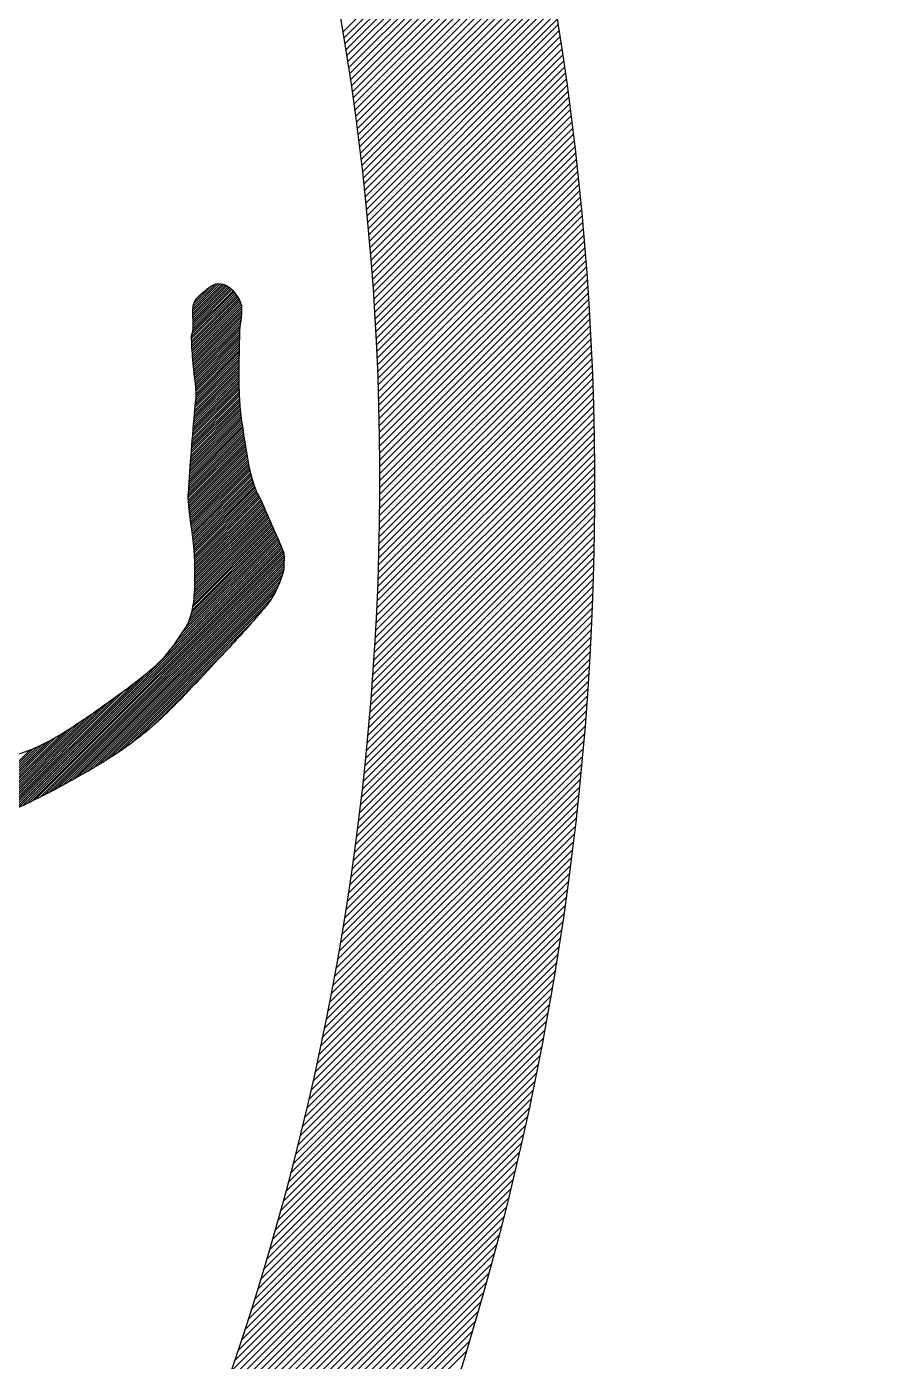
# Model space of a CAD drawing. Header units: inches. Extents: x -1128 to 651, y 96 to 845.
# Drawn here: x 289.971 to 290.823, y 664.497 to 665.83 of the extents above; entities that cross this region are included whole.
import ezdxf

# ---------------------------------------------------------------- set-up
doc = ezdxf.new("R2010")
doc.units = ezdxf.units.IN
doc.header["$MEASUREMENT"] = 0
doc.layers.add('Cables', color=7, linetype='Continuous', lineweight=0)
doc.layers.add('ONDOCS', color=7, linetype='Continuous', lineweight=0)

# ---------------------------------------------------------------- blocks, each defined once
blk = doc.blocks.new('TEG BORDER A2')
at = {"layer": 'ONDOCS', "color": 7, "linetype": 'Continuous', "lineweight": -3, "ltscale": 100}
for p, q in [((585.4554, 55.0591), (585.8265, 55.4301)), ((585.4574, 55.0469), (585.829, 55.4185)), ((585.4594, 55.0348), (585.8316, 55.4069)), ((585.4614, 55.0226), (585.8341, 55.3953)), ((585.4633, 55.0104), (585.8366, 55.3836)), ((585.4652, 54.9981), (585.839, 55.372)), ((585.4671, 54.9859), (585.8415, 55.3603)), ((585.4689, 54.9736), (585.8439, 55.3486)), ((585.4707, 54.9613), (585.8463, 55.3368)), ((585.4725, 54.9489), (585.8487, 55.3251)), ((585.4743, 54.9366), (585.8511, 55.3133)), ((585.4761, 54.9242), (585.8534, 55.3015)), ((585.4778, 54.9118), (585.8558, 55.2897)), ((585.4795, 54.8993), (585.8581, 55.2779)), ((585.4812, 54.8869), (585.8604, 55.266)), ((585.4829, 54.8744), (585.8626, 55.2542)), ((585.4845, 54.8619), (585.8649, 55.2423)), ((585.4861, 54.8493), (585.8671, 55.2303)), ((585.4877, 54.8368), (585.8693, 55.2184)), ((585.4892, 54.8242), (585.8715, 55.2064)), ((585.4908, 54.8116), (585.8737, 55.1945)), ((585.4923, 54.7989), (585.8758, 55.1825)), ((585.4937, 54.7863), (585.8779, 55.1705)), ((585.4952, 54.7736), (585.88, 55.1584)), ((585.4966, 54.7608), (585.8821, 55.1463)), ((585.498, 54.7481), (585.8842, 55.1343)), ((585.4994, 54.7353), (585.8862, 55.1222)), ((585.5007, 54.7225), (585.8882, 55.11)), ((585.502, 54.7097), (585.8902, 55.0979)), ((585.5033, 54.6968), (585.8922, 55.0857)), ((585.5046, 54.684), (585.8941, 55.0735)), ((585.5058, 54.6711), (585.896, 55.0613)), ((585.507, 54.6581), (585.8979, 55.0491)), ((585.5082, 54.6452), (585.8998, 55.0368)), ((585.5093, 54.6322), (585.9017, 55.0245)), ((585.5105, 54.6191), (585.9035, 55.0122)), ((585.5116, 54.6061), (585.9053, 54.9999)), ((585.5126, 54.593), (585.9071, 54.9875)), ((585.5137, 54.5799), (585.9089, 54.9751)), ((585.5147, 54.5668), (585.9106, 54.9628)), ((585.5156, 54.5536), (585.9124, 54.9503)), ((585.5166, 54.5404), (585.9141, 54.9379)), ((585.5175, 54.5272), (585.9157, 54.9254)), ((585.5184, 54.514), (585.9174, 54.9129)), ((585.5193, 54.5007), (585.919, 54.9004)), ((585.5201, 54.4874), (585.9206, 54.8879)), ((585.5209, 54.474), (585.9222, 54.8753)), ((585.5217, 54.4606), (585.9238, 54.8627)), ((585.5224, 54.4472), (585.9253, 54.8501)), ((585.5231, 54.4338), (585.9268, 54.8375)), ((585.5238, 54.4204), (585.9283, 54.8248)), ((585.5245, 54.4069), (585.9298, 54.8122)), ((585.5251, 54.3933), (585.9312, 54.7995)), ((585.5257, 54.3798), (585.9326, 54.7867)), ((585.5262, 54.3662), (585.934, 54.774)), ((585.5267, 54.3526), (585.9354, 54.7612)), ((585.5272, 54.3389), (585.9367, 54.7484)), ((585.5277, 54.3252), (585.938, 54.7356)), ((585.5281, 54.3115), (585.9393, 54.7227)), ((585.5285, 54.2978), (585.9406, 54.7098)), ((585.5288, 54.284), (585.9418, 54.6969)), ((585.5292, 54.2702), (585.943, 54.684)), ((585.5295, 54.2563), (585.9442, 54.671)), ((585.5297, 54.2424), (585.9453, 54.658)), ((585.5299, 54.2285), (585.9465, 54.645)), ((585.5301, 54.2146), (585.9476, 54.632)), ((585.5303, 54.2006), (585.9487, 54.6189)), ((585.5304, 54.1865), (585.9497, 54.6059)), ((585.5305, 54.1725), (585.9508, 54.5927)), ((585.5306, 54.1584), (585.9518, 54.5796)), ((585.5306, 54.1443), (585.9527, 54.5664)), ((585.1496, 54.4897), (585.2058, 54.5459)), ((585.1496, 54.4852), (585.2096, 54.5452)), ((585.1498, 54.4809), (585.213, 54.5442)), ((585.1499, 54.4944), (585.2016, 54.5462)), ((585.15, 54.4767), (585.2162, 54.5429)), ((585.1503, 54.4725), (585.2193, 54.5415)), ((585.1505, 54.4683), (585.2221, 54.5399)), ((585.1506, 54.4996), (585.1965, 54.5456)), ((585.1507, 54.464), (585.2247, 54.538)), ((585.1508, 54.4596), (585.2272, 54.5361)), ((585.1521, 54.5056), (585.1885, 54.542)), ((585.5305, 54.1301), (585.9537, 54.5532)), ((585.5305, 54.1159), (585.9546, 54.54)), ((585.1475, 54.4385), (585.2357, 54.5266)), ((585.1475, 54.434), (585.2375, 54.524)), ((585.1476, 54.4296), (585.2393, 54.5213)), ((585.1477, 54.4253), (585.2411, 54.5186)), ((585.1479, 54.421), (585.2428, 54.5159)), ((585.1481, 54.4167), (585.2445, 54.5131)), ((585.1482, 54.4436), (585.2338, 54.5292)), ((585.1483, 54.4125), (585.246, 54.5101)), ((585.1499, 54.4498), (585.2318, 54.5316)), ((585.1505, 54.4549), (585.2296, 54.5339)), ((585.1561, 54.514), (585.169, 54.527)), ((585.5303, 54.0874), (585.9564, 54.5135)), ((585.5304, 54.1017), (585.9555, 54.5268)), ((585.1486, 54.4082), (585.2473, 54.507)), ((585.1488, 54.404), (585.2484, 54.5036)), ((585.1491, 54.3999), (585.2491, 54.4998)), ((585.1494, 54.3957), (585.2493, 54.4956)), ((585.1497, 54.3915), (585.2492, 54.491)), ((585.15, 54.3874), (585.249, 54.4863)), ((585.1504, 54.3833), (585.2486, 54.4814)), ((585.5299, 54.0587), (585.958, 54.4869)), ((585.5301, 54.0731), (585.9572, 54.5002)), ((585.1508, 54.3792), (585.248, 54.4764)), ((585.1513, 54.3752), (585.2474, 54.4713)), ((585.1517, 54.3712), (585.2468, 54.4662)), ((585.1522, 54.3672), (585.2461, 54.4611)), ((585.1527, 54.3632), (585.2456, 54.4561)), ((585.5294, 54.0299), (585.9595, 54.4601)), ((585.5297, 54.0444), (585.9588, 54.4735)), ((585.1532, 54.3593), (585.2452, 54.4512)), ((585.1537, 54.3553), (585.2449, 54.4465)), ((585.1542, 54.3513), (585.2448, 54.4419)), ((585.1546, 54.3473), (585.2447, 54.4374)), ((585.1551, 54.3432), (585.2446, 54.4328)), ((585.1555, 54.3392), (585.2445, 54.4282)), ((585.5287, 54.001), (585.961, 54.4332)), ((585.5291, 54.0155), (585.9603, 54.4467)), ((585.1558, 54.335), (585.2444, 54.4237)), ((585.1561, 54.3308), (585.2443, 54.4191)), ((585.1563, 54.3266), (585.2442, 54.4145)), ((585.1563, 54.3132), (585.2439, 54.4008)), ((585.1564, 54.3222), (585.2441, 54.41)), ((585.1564, 54.3178), (585.244, 54.4054)), ((585.5279, 53.9719), (585.9623, 54.4063)), ((585.5283, 53.9864), (585.9616, 54.4198)), ((585.1535, 54.2835), (585.2435, 54.3736)), ((585.1539, 54.2884), (585.2436, 54.3781)), ((585.1543, 54.2933), (585.2436, 54.3826)), ((585.1549, 54.2983), (585.2437, 54.3872)), ((585.1555, 54.3034), (585.2438, 54.3917)), ((585.156, 54.3084), (585.2439, 54.3963)), ((585.5269, 53.9426), (585.9635, 54.3792)), ((585.5274, 53.9573), (585.9629, 54.3927)), ((585.151, 54.2543), (585.2436, 54.3468)), ((585.1514, 54.2592), (585.2435, 54.3512)), ((585.1518, 54.264), (585.2435, 54.3557)), ((585.1522, 54.2689), (585.2435, 54.3601)), ((585.1527, 54.2738), (585.2435, 54.3646)), ((585.1531, 54.2787), (585.2435, 54.3691)), ((585.5257, 53.9132), (585.9645, 54.352)), ((585.5263, 53.9279), (585.964, 54.3656)), ((585.1487, 54.2251), (585.2443, 54.3207)), ((585.1491, 54.23), (585.2441, 54.325)), ((585.1494, 54.2348), (585.2439, 54.3293)), ((585.1498, 54.2397), (585.2438, 54.3337)), ((585.1502, 54.2446), (585.2437, 54.338)), ((585.1506, 54.2494), (585.2436, 54.3424)), ((585.5244, 53.8836), (585.9655, 54.3246)), ((585.5251, 53.8984), (585.965, 54.3383)), ((585.146, 54.1912), (585.2463, 54.2914)), ((585.1464, 54.196), (585.2459, 54.2955)), ((585.1467, 54.2008), (585.2455, 54.2996)), ((585.1471, 54.2057), (585.2452, 54.3038)), ((585.1475, 54.2105), (585.2449, 54.308)), ((585.1479, 54.2154), (585.2447, 54.3122)), ((585.1483, 54.2202), (585.2445, 54.3164)), ((585.523, 53.8538), (585.9663, 54.2972)), ((585.5237, 53.8687), (585.9659, 54.3109)), ((585.1435, 54.1574), (585.2496, 54.2635)), ((585.1438, 54.1622), (585.2491, 54.2674)), ((585.1442, 54.167), (585.2486, 54.2714)), ((585.1445, 54.1718), (585.2481, 54.2753)), ((585.1449, 54.1766), (585.2476, 54.2793)), ((585.1453, 54.1815), (585.2471, 54.2833)), ((585.1456, 54.1863), (585.2467, 54.2874)), ((585.5213, 53.8239), (585.967, 54.2696)), ((585.5222, 53.8389), (585.9667, 54.2834)), ((585.1412, 54.1238), (585.2538, 54.2364)), ((585.1415, 54.1286), (585.2531, 54.2402)), ((585.1418, 54.1333), (585.2525, 54.2441)), ((585.1421, 54.1381), (585.2519, 54.2479)), ((585.1425, 54.1429), (585.2513, 54.2518)), ((585.1428, 54.1477), (585.2508, 54.2557)), ((585.1431, 54.1525), (585.2502, 54.2596)), ((585.5195, 53.7938), (585.9676, 54.2419)), ((585.5204, 53.8089), (585.9673, 54.2558)), ((585.1407, 54.1143), (585.255, 54.2287)), ((585.1407, 54.1099), (585.2556, 54.2248)), ((585.1408, 54.1055), (585.2563, 54.221)), ((585.1409, 54.119), (585.2544, 54.2325)), ((585.141, 54.1013), (585.2569, 54.2171)), ((585.1413, 54.0971), (585.2575, 54.2133)), ((585.1417, 54.093), (585.2581, 54.2094)), ((585.5175, 53.7635), (585.9681, 54.2141)), ((585.5185, 53.7787), (585.9679, 54.228)), ((585.142, 54.0889), (585.2587, 54.2056)), ((585.1425, 54.0848), (585.2593, 54.2017)), ((585.1429, 54.0808), (585.26, 54.1979)), ((585.1434, 54.0768), (585.2606, 54.194)), ((585.1439, 54.0729), (585.2612, 54.1902)), ((585.1444, 54.0689), (585.2619, 54.1864)), ((585.145, 54.065), (585.2626, 54.1826)), ((585.5154, 53.7331), (585.9684, 54.1862)), ((585.5165, 53.7483), (585.9683, 54.2001)), ((585.1455, 54.0611), (585.2633, 54.1789)), ((585.1461, 54.0572), (585.264, 54.1751)), ((585.1467, 54.0533), (585.2648, 54.1714)), ((585.1472, 54.0494), (585.2656, 54.1677)), ((585.1478, 54.0455), (585.2664, 54.1641)), ((585.1483, 54.0416), (585.2672, 54.1605)), ((585.1489, 54.0376), (585.2681, 54.1569)), ((585.513, 53.7024), (585.9686, 54.1581)), ((585.5142, 53.7178), (585.9685, 54.1721)), ((585.1494, 54.0337), (585.269, 54.1533)), ((585.1499, 54.0297), (585.27, 54.1498)), ((585.1504, 54.0258), (585.271, 54.1463)), ((585.1509, 54.0217), (585.272, 54.1429)), ((585.1513, 54.0177), (585.2731, 54.1395)), ((585.1517, 54.0136), (585.2742, 54.1361)), ((585.152, 54.0095), (585.2754, 54.1328)), ((585.1524, 54.0054), (585.2766, 54.1296)), ((585.5105, 53.6716), (585.9687, 54.1299)), ((585.5118, 53.6871), (585.9687, 54.144)), ((585.1527, 54.0012), (585.2778, 54.1263)), ((585.1529, 53.997), (585.2791, 54.1232)), ((585.1532, 53.9927), (585.2806, 54.1202)), ((585.1534, 53.9885), (585.2821, 54.1172)), ((585.1535, 53.9842), (585.2837, 54.1143)), ((585.1537, 53.9799), (585.2852, 54.1114)), ((585.1538, 53.9756), (585.2868, 54.1085)), ((585.154, 53.9712), (585.2883, 54.1055)), ((585.1541, 53.9668), (585.2896, 54.1024)), ((585.5077, 53.6406), (585.9687, 54.1015)), ((585.5091, 53.6561), (585.9687, 54.1157)), ((585.154, 53.9266), (585.3019, 54.0745)), ((585.1541, 53.9624), (585.291, 54.0993)), ((585.1541, 53.9311), (585.3006, 54.0776)), ((585.1542, 53.958), (585.2924, 54.0962)), ((585.1542, 53.9536), (585.2937, 54.0931)), ((585.1542, 53.9491), (585.2951, 54.09)), ((585.1542, 53.9447), (585.2965, 54.0869)), ((585.1542, 53.9402), (585.2979, 54.0838)), ((585.1542, 53.9357), (585.2992, 54.0807)), ((585.5048, 53.6094), (585.9685, 54.0731)), ((585.5063, 53.625), (585.9686, 54.0873)), ((585.1489, 53.8812), (585.3142, 54.0466)), ((585.15, 53.8868), (585.3129, 54.0497)), ((585.151, 53.8922), (585.3115, 54.0528)), ((585.1517, 53.8975), (585.3101, 54.0559)), ((585.1524, 53.9026), (585.3088, 54.059)), ((585.1529, 53.9076), (585.3074, 54.0621)), ((585.1533, 53.9125), (585.306, 54.0652)), ((585.1536, 53.9172), (585.3047, 54.0683)), ((585.1539, 53.9219), (585.3033, 54.0714)), ((585.5033, 53.5937), (585.9683, 54.0588)), ((584.7783, 53.4704), (585.3265, 54.0186)), ((585.1078, 53.8044), (585.3251, 54.0217)), ((585.1189, 53.8199), (585.3238, 54.0248)), ((585.1284, 53.8339), (585.3224, 54.0279)), ((585.1366, 53.8466), (585.3211, 54.031)), ((585.1413, 53.8558), (585.3197, 54.0342)), ((585.1439, 53.8629), (585.3183, 54.0373)), ((585.1459, 53.8693), (585.317, 54.0404)), ((585.1475, 53.8754), (585.3156, 54.0435)), ((585.5001, 53.5623), (585.9679, 54.0301)), ((585.5017, 53.578), (585.9681, 54.0444)), ((584.7864, 53.474), (585.3278, 54.0154)), ((584.7946, 53.4778), (585.3291, 54.0123)), ((584.8029, 53.4816), (585.3304, 54.0091)), ((584.8114, 53.4857), (585.3317, 54.006)), ((584.8201, 53.4898), (585.333, 54.0028)), ((584.8289, 53.4942), (585.3342, 53.9995)), ((584.8378, 53.4986), (585.335, 53.9959)), ((584.8469, 53.5032), (585.3355, 53.9919)), ((585.4967, 53.5306), (585.9674, 54.0013)), ((585.4984, 53.5464), (585.9677, 54.0157)), ((584.8561, 53.508), (585.3357, 53.9876)), ((584.8655, 53.5129), (585.3357, 53.9831)), ((584.875, 53.518), (585.3356, 53.9785)), ((584.8847, 53.5232), (585.3355, 53.974)), ((584.8945, 53.5285), (585.3354, 53.9694)), ((584.9044, 53.534), (585.3351, 53.9646)), ((585.4931, 53.4986), (585.9667, 53.9723)), ((585.4949, 53.5146), (585.9671, 53.9868)), ((584.9145, 53.5396), (585.3343, 53.9593)), ((584.9247, 53.5454), (585.3327, 53.9533)), ((584.9352, 53.5514), (585.3306, 53.9467)), ((584.946, 53.5577), (585.328, 53.9397)), ((585.4892, 53.4665), (585.9659, 53.9432)), ((585.4912, 53.4826), (585.9663, 53.9578)), ((584.9571, 53.5643), (585.325, 53.9322)), ((584.9687, 53.5714), (585.3213, 53.924)), ((584.9808, 53.5791), (585.3165, 53.9147)), ((585.4852, 53.4342), (585.9649, 53.914)), ((585.4872, 53.4504), (585.9654, 53.9286)), ((584.9936, 53.5874), (585.3097, 53.9035)), ((585.0075, 53.5968), (585.2975, 53.8868)), ((585.4809, 53.4016), (585.9638, 53.8846)), ((585.4831, 53.4179), (585.9644, 53.8993)), ((585.4787, 53.3853), (585.9632, 53.8698)), ((585.023, 53.6078), (585.2696, 53.8545)), ((585.4741, 53.3524), (585.9619, 53.8402)), ((585.4764, 53.3689), (585.9626, 53.855)), ((585.0414, 53.6218), (585.2281, 53.8085)), ((585.4692, 53.3193), (585.9604, 53.8104)), ((585.4717, 53.3359), (585.9612, 53.8253)), ((585.4641, 53.2859), (585.9587, 53.7805)), ((585.4667, 53.3026), (585.9596, 53.7955)), ((584.7704, 53.467), (585.0528, 53.7494)), ((585.4588, 53.2523), (585.9569, 53.7504)), ((585.4615, 53.2691), (585.9579, 53.7655)), ((584.7627, 53.4637), (585.0307, 53.7318)), ((585.0666, 53.6426), (585.1668, 53.7427)), ((585.4532, 53.2184), (585.955, 53.7201)), ((585.456, 53.2354), (585.956, 53.7353)), ((584.7408, 53.4552), (584.9793, 53.6938)), ((584.7479, 53.4579), (584.9954, 53.7054)), ((584.7552, 53.4607), (585.0123, 53.7178)), ((585.4503, 53.2014), (585.9539, 53.7049)), ((584.7272, 53.4506), (584.9483, 53.6717)), ((584.7339, 53.4528), (584.9636, 53.6825)), ((585.4444, 53.1671), (585.9517, 53.6744)), ((585.4474, 53.1843), (585.9528, 53.6897)), ((584.7084, 53.4452), (584.9067, 53.6435)), ((584.7145, 53.4468), (584.9198, 53.6521)), ((584.7208, 53.4486), (584.9337, 53.6616)), ((585.4381, 53.1326), (585.9493, 53.6438)), ((585.4413, 53.1499), (585.9505, 53.6591)), ((584.6799, 53.4391), (584.8516, 53.6107)), ((584.6854, 53.4401), (584.8612, 53.6159)), ((584.691, 53.4412), (584.8716, 53.6218)), ((584.6966, 53.4424), (584.8827, 53.6284)), ((584.7024, 53.4437), (584.8943, 53.6356)), ((585.4316, 53.0978), (585.9468, 53.6129)), ((585.4349, 53.1152), (585.9481, 53.6284)), ((584.6585, 53.4355), (584.8185, 53.5955)), ((584.6638, 53.4363), (584.8261, 53.5986)), ((584.6691, 53.4372), (584.8341, 53.6022)), ((584.6745, 53.4381), (584.8426, 53.6062)), ((585.4282, 53.0803), (585.9454, 53.5974)), ((585.4213, 53.045), (585.9426, 53.5663)), ((585.4248, 53.0627), (585.944, 53.5819)), ((585.414, 53.0095), (585.9396, 53.5351)), ((585.4177, 53.0273), (585.9411, 53.5507)), ((585.4065, 52.9737), (585.9364, 53.5036)), ((585.4103, 52.9916), (585.938, 53.5193)), ((585.4026, 52.9556), (585.9347, 53.4878)), ((585.3945, 52.9193), (585.9313, 53.456)), ((585.3986, 52.9375), (585.933, 53.4719)), ((585.3862, 52.8827), (585.9276, 53.4241)), ((585.3904, 52.901), (585.9295, 53.4401)), ((585.3819, 52.8642), (585.9257, 53.408)), ((585.373, 52.827), (585.9217, 53.3758)), ((585.3775, 52.8457), (585.9237, 53.3919)), ((585.3638, 52.7895), (585.9176, 53.3433)), ((585.3684, 52.8083), (585.9197, 53.3596)), ((585.359, 52.7706), (585.9154, 53.327)), ((585.3492, 52.7325), (585.9109, 53.2943)), ((585.3542, 52.7516), (585.9132, 53.3107)), ((585.339, 52.6941), (585.9063, 53.2613)), ((585.3442, 52.7134), (585.9086, 53.2778)), ((585.3338, 52.6747), (585.9038, 53.2448)), ((585.323, 52.6356), (585.8988, 53.2114)), ((585.3284, 52.6552), (585.9014, 53.2281)), ((585.3117, 52.5961), (585.8936, 53.1779)), ((585.3174, 52.6159), (585.8962, 53.1947)), ((585.3059, 52.5761), (585.8909, 53.1611)), ((585.294, 52.536), (585.8853, 53.1272)), ((585.3, 52.5561), (585.8881, 53.1442)), ((585.2879, 52.5157), (585.8824, 53.1102)), ((585.2753, 52.4748), (585.8764, 53.0759)), ((585.2816, 52.4953), (585.8794, 53.0931)), ((585.2621, 52.4333), (585.8702, 53.0414)), ((585.2688, 52.4541), (585.8734, 53.0587)), ((585.2554, 52.4124), (585.867, 53.0241)), ((585.2414, 52.3702), (585.8604, 52.9892)), ((585.2485, 52.3914), (585.8638, 53.0067)), ((585.2342, 52.3489), (585.8571, 52.9717)), ((585.2194, 52.3058), (585.8501, 52.9364)), ((585.2269, 52.3274), (585.8536, 52.9541)), ((585.2118, 52.284), (585.8465, 52.9187)), ((585.196, 52.24), (585.8391, 52.883)), ((585.204, 52.2621), (585.8428, 52.9009)), ((585.1879, 52.2177), (585.8352, 52.865)), ((585.1712, 52.1727), (585.8274, 52.8289)), ((585.1796, 52.1953), (585.8314, 52.847)), ((585.1625, 52.1499), (585.8234, 52.8107)), ((585.1447, 52.1038), (585.8151, 52.7742)), ((585.1537, 52.1269), (585.8193, 52.7925)), ((585.1355, 52.0804), (585.8108, 52.7558)), ((585.1164, 52.0331), (585.802, 52.7187)), ((585.126, 52.0568), (585.8065, 52.7373)), ((585.1066, 52.0091), (585.7975, 52.7)), ((585.0862, 51.9604), (585.7883, 52.6625)), ((585.0965, 51.9848), (585.793, 52.6813)), ((585.0756, 51.9357), (585.7835, 52.6436)), ((585.0538, 51.8856), (585.7737, 52.6055)), ((585.0648, 51.9108), (585.7787, 52.6246)), ((585.0425, 51.8601), (585.7687, 52.5864)), ((585.0309, 51.8344), (585.7636, 52.5671)), ((585.0068, 51.782), (585.7531, 52.5283)), ((585.019, 51.8083), (585.7584, 52.5477)), ((584.9943, 51.7554), (585.7477, 52.5087)), ((584.9682, 51.701), (585.7365, 52.4694)), ((584.9814, 51.7284), (585.7422, 52.4891)), ((584.9547, 51.6734), (585.7308, 52.4495)), ((584.9408, 51.6453), (585.725, 52.4296)), ((584.9117, 51.5879), (585.7131, 52.3893)), ((584.9265, 51.6168), (585.7191, 52.4095)), ((584.8965, 51.5586), (585.707, 52.369))]:
    blk.add_line(p, q, dxfattribs=at)
at = {"layer": 'ONDOCS', "color": 7, "linetype": 'Continuous', "lineweight": -3, "ltscale": 100, "extrusion": (0, 0, -1)}
for centre, radius, start, end in [((-579.9319, 54.1274), 6.0368, 341.37984, 224.49645), ((-579.9368, 54.1454), 5.5937, 344.8891, 224.527)]:
    blk.add_arc(centre, radius, start, end, dxfattribs=at)
at = {"layer": 'ONDOCS', "color": 7, "linetype": 'Continuous', "lineweight": -3, "ltscale": 100}
for points in [[(585.1763, 54.5328), (585.1813, 54.5371), (585.1863, 54.5411), (585.1918, 54.5439)], [(585.1918, 54.5439), (585.2008, 54.5486), (585.2135, 54.5456), (585.2227, 54.5395)], [(585.2227, 54.5395), (585.2283, 54.5358), (585.2322, 54.5317), (585.236, 54.5262)], [(585.1498, 54.4488), (585.1537, 54.4689), (585.1446, 54.4912), (585.1542, 54.5107)], [(585.1542, 54.5107), (585.159, 54.5206), (585.1681, 54.5258), (585.1763, 54.5328)], [(585.236, 54.5262), (585.2424, 54.5169), (585.249, 54.508), (585.2493, 54.4975)], [(585.2493, 54.4975), (585.2498, 54.4798), (585.2452, 54.4621), (585.2449, 54.4444)], [(585.1498, 54.3913), (585.1486, 54.4075), (585.1474, 54.4238), (585.1475, 54.4399)], [(585.1475, 54.4399), (585.1476, 54.443), (585.1492, 54.4458), (585.1498, 54.4488)], [(585.2449, 54.4444), (585.2441, 54.3994), (585.2422, 54.3544), (585.2449, 54.3094)], [(585.1564, 54.3139), (585.1572, 54.3396), (585.1516, 54.3655), (585.1498, 54.3913)], [(585.1409, 54.1192), (585.1446, 54.1768), (585.1494, 54.2343), (585.1542, 54.2917)], [(585.1542, 54.2917), (585.1548, 54.2991), (585.1562, 54.3065), (585.1564, 54.3139)], [(585.2449, 54.3094), (585.2466, 54.2805), (585.2513, 54.2519), (585.2559, 54.2232)], [(585.2559, 54.2232), (585.2613, 54.1902), (585.2656, 54.1571), (585.278, 54.1258)], [(585.1409, 54.1037), (585.1406, 54.1089), (585.1406, 54.1141), (585.1409, 54.1192)], [(585.152, 54.0108), (585.1494, 54.0419), (585.1426, 54.0726), (585.1409, 54.1037)], [(585.278, 54.1258), (585.2811, 54.1181), (585.2858, 54.1113), (585.2891, 54.1037)], [(585.2891, 54.1037), (585.2973, 54.0853), (585.3054, 54.0669), (585.3134, 54.0484)], [(585.3134, 54.0484), (585.3202, 54.033), (585.3269, 54.0182), (585.3333, 54.002)], [(585.1542, 53.9334), (585.1544, 53.9592), (585.1541, 53.9851), (585.152, 54.0108)], [(585.3333, 54.002), (585.3367, 53.9934), (585.3356, 53.9843), (585.3356, 53.9754)], [(585.3356, 53.9754), (585.3355, 53.9688), (585.3353, 53.9621), (585.3333, 53.9555)], [(585.3333, 53.9555), (585.3256, 53.929), (585.3132, 53.9053), (585.2957, 53.8847)], [(585.1431, 53.8604), (585.1514, 53.8845), (585.1539, 53.9088), (585.1542, 53.9334)], [(585.2957, 53.8847), (585.2726, 53.8574), (585.2491, 53.8312), (585.225, 53.8051)], [(585.1298, 53.8361), (585.1351, 53.8439), (585.14, 53.8514), (585.1431, 53.8604)], [(585.0812, 53.7741), (585.1007, 53.7922), (585.1149, 53.814), (585.1298, 53.8361)], [(585.225, 53.8051), (585.1848, 53.7618), (585.1449, 53.7188), (585.1033, 53.6768)], [(584.9772, 53.6923), (585.0132, 53.7182), (585.0484, 53.7438), (585.0812, 53.7741)], [(584.871, 53.6215), (584.9082, 53.6432), (584.9425, 53.6674), (584.9772, 53.6923)], [(585.1033, 53.6768), (585.0723, 53.6455), (585.0382, 53.6176), (585.0016, 53.5928)], [(584.7826, 53.5839), (584.8137, 53.5916), (584.8431, 53.6052), (584.871, 53.6215)], [(585.0016, 53.5928), (584.9644, 53.5676), (584.9259, 53.5456), (584.8865, 53.5242)], [(584.8865, 53.5242), (584.8531, 53.506), (584.8196, 53.489), (584.7848, 53.4733)]]:
    blk.add_open_spline(points, degree=3, dxfattribs=at)

msp = doc.modelspace()

# ---------------------------------------------------------------- block references
at = {"layer": 'Cables', "color": 0, "xscale": 0.4897326461023622, "yscale": 0.4897326461023622, "zscale": 0.4897326461023622}
msp.add_blockref('TEG BORDER A2', (3.5696, 638.8601), dxfattribs=at)

doc.saveas('drawing.dxf')
